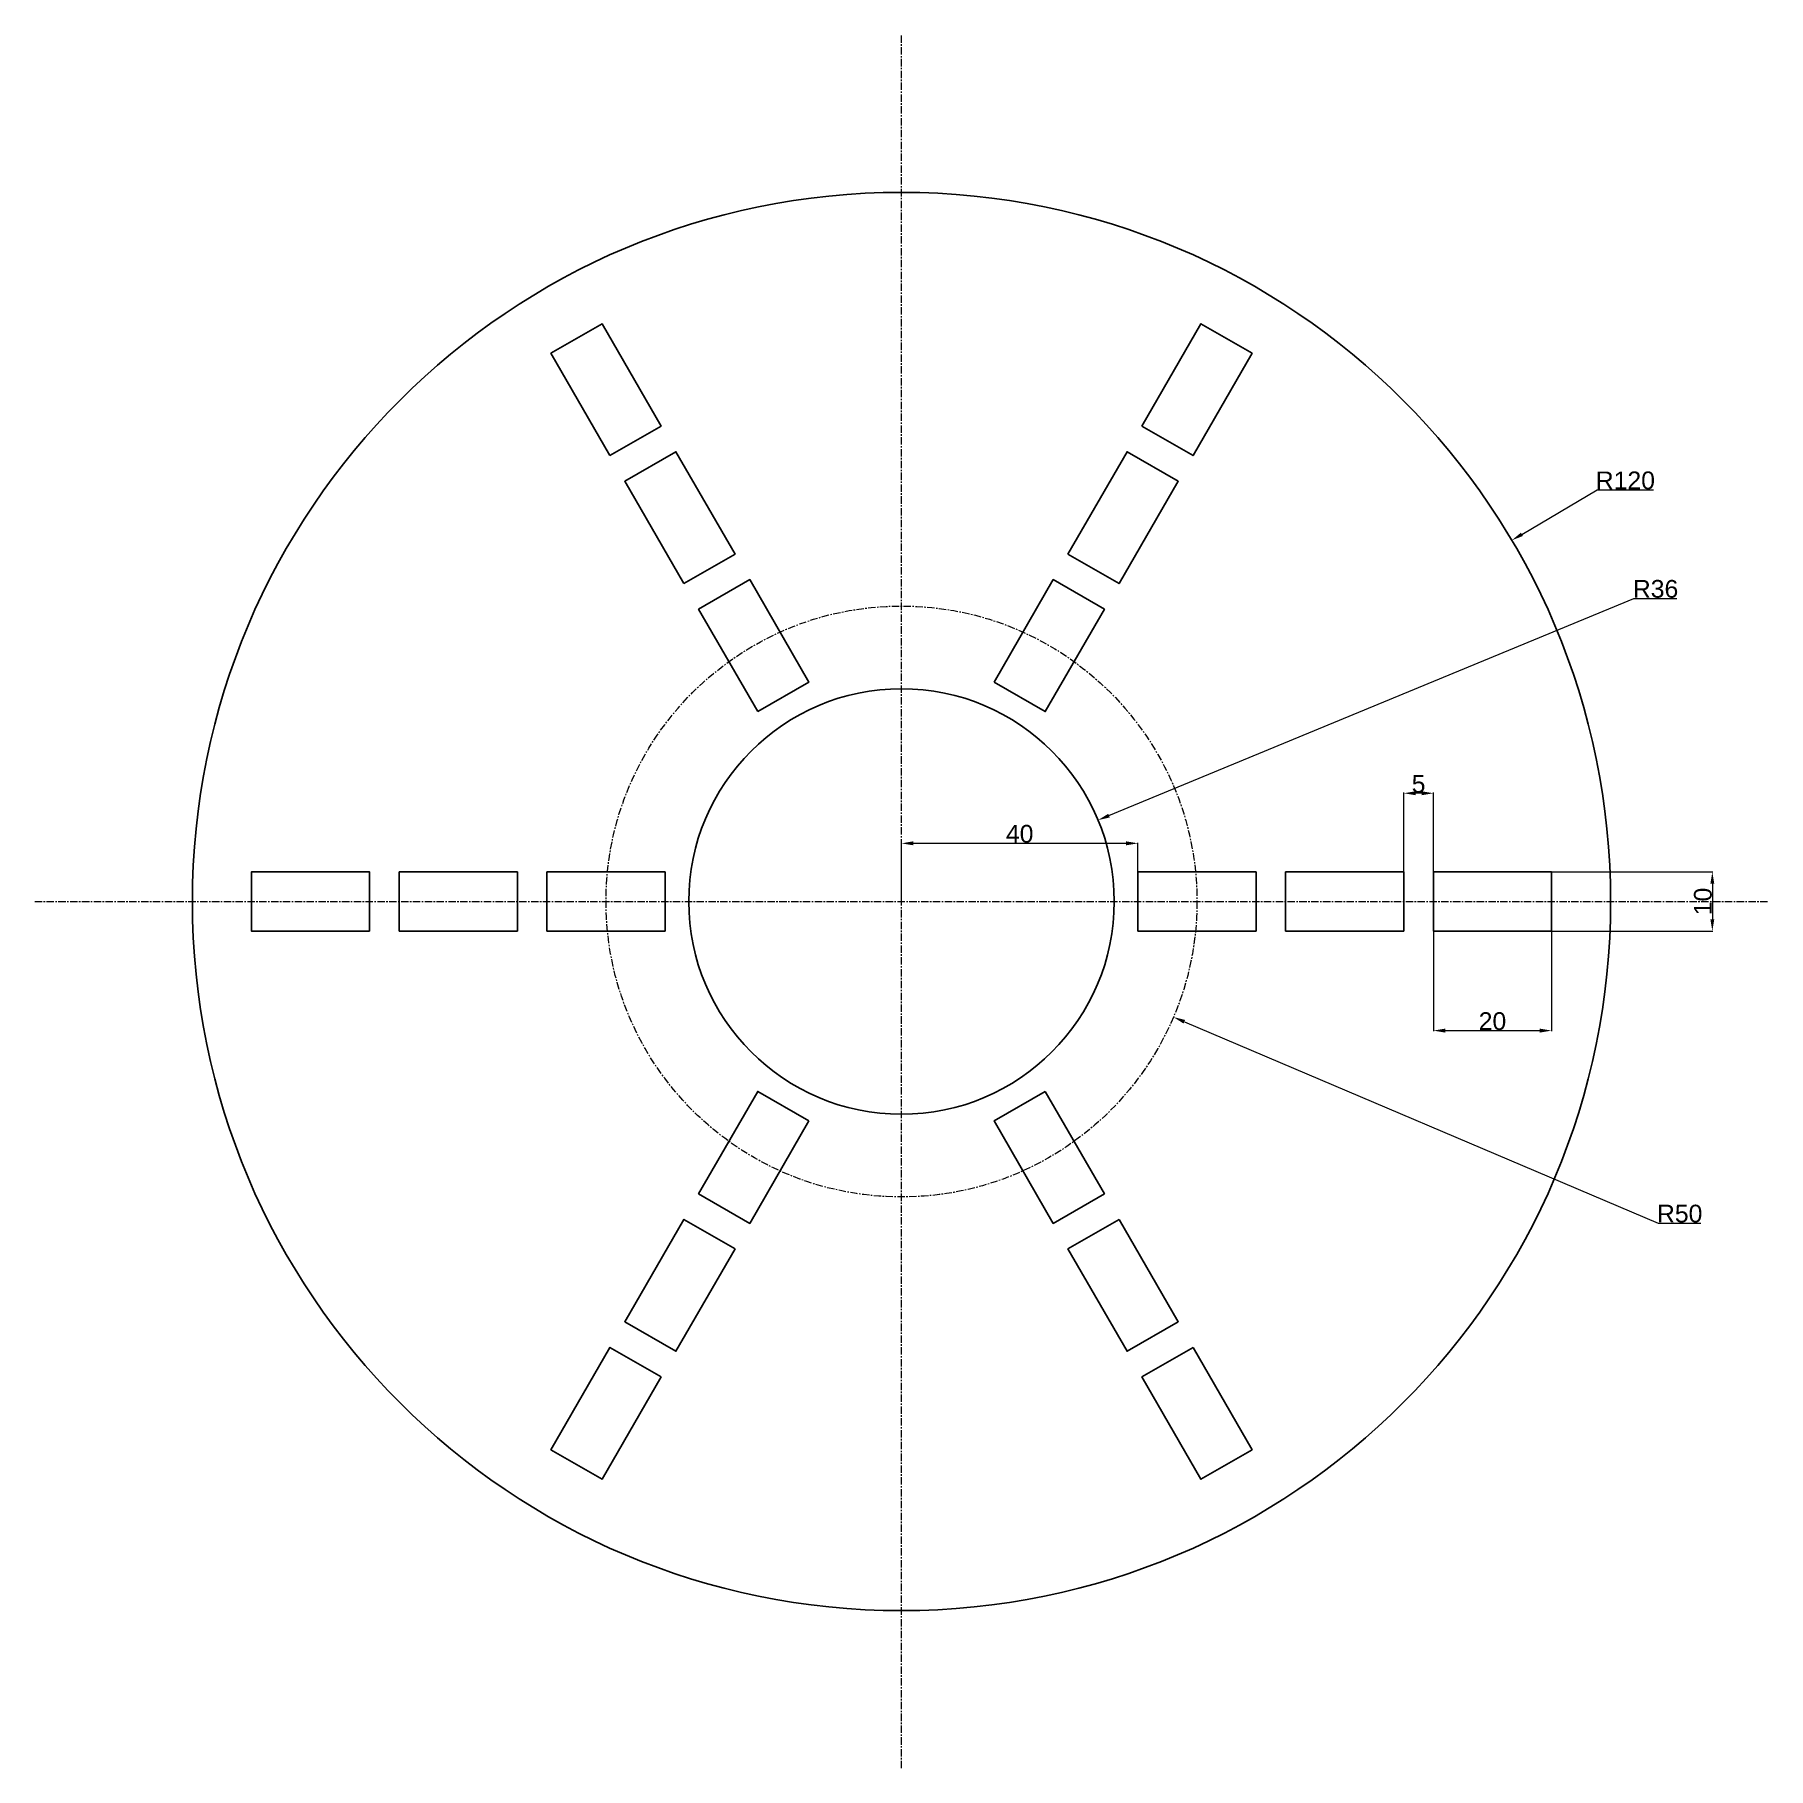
# Model space of a CAD drawing. Header units: millimetres. Extents: x -147 to 147, y -147 to 147.
import ezdxf

# ---------------------------------------------------------------- set-up
doc = ezdxf.new("R2010")
doc.units = ezdxf.units.MM
doc.header["$MEASUREMENT"] = 0
doc.linetypes.add('CENTER', pattern=[2, 1.25, -0.25, 0.25, -0.25])
doc.layers.add('AM_5', color=3, linetype='Continuous', lineweight=15)
doc.layers.add('AM_7', color=4, linetype='CENTER', lineweight=15)
doc.styles.get("Standard").update_dxf_attribs({"font": 'arial.ttf'})
doc.dimstyles.new('AM_ANSI$0', dxfattribs={"dimtxt": 3, "dimasz": 2, "dimexe": 0.1, "dimexo": 0.05, "dimgap": 0.06, "dimtad": 1, "dimtoh": 1, "dimdec": 3, "dimzin": 9, "dimdsep": 46, "dimtxsty": 'Standard', "dimcen": 0, "dimclrd": 256, "dimclre": 256, "dimclrt": 2, "dimadec": 0, "dimazin": 2, "dimtp": 0.1, "dimtm": 0.1, "dimtfac": 0.71, "dimtdec": 3, "dimtofl": 0, "dimtmove": 0, "dimatfit": 3, "dimfxl": 1, "dimtolj": 1, "dimtzin": 7, "dimlwd": -1, "dimlwe": -1, "dimarcsym": 1})
doc.dimstyles.new('AM_ANSI$4', dxfattribs={"dimtxt": 3, "dimasz": 2, "dimexe": 0.1, "dimexo": 0.05, "dimgap": 0.06, "dimtad": 1, "dimtoh": 1, "dimdec": 3, "dimzin": 9, "dimdsep": 46, "dimtxsty": 'Standard', "dimcen": 0, "dimclrd": 256, "dimclre": 256, "dimclrt": 2, "dimadec": 0, "dimazin": 2, "dimtp": 0.1, "dimtm": 0.1, "dimtfac": 0.71, "dimtdec": 3, "dimtofl": 0, "dimtmove": 0, "dimatfit": 0, "dimfxl": 1, "dimtolj": 1, "dimtzin": 7, "dimlwd": -1, "dimlwe": -1, "dimarcsym": 1})

# ---------------------------------------------------------------- blocks, each defined once
blk = doc.blocks.new('*D5')
at = {"layer": 'AM_5', "transparency": 16777216}
for p, q in [((110.05, 5), (137.31, 5)), ((137.21, 3), (137.21, -3)), ((110.05, -5), (137.31, -5))]:
    blk.add_line(p, q, dxfattribs=at)
for points in [[(136.87, 3), (137.54, 3), (137.21, 5)], [(136.87, -3), (137.54, -3), (137.21, -5)]]:
    blk.add_solid(points, dxfattribs=at)
at = {"layer": 'Defpoints', "color": 0, "transparency": 16777216}
for p in [(110, 5), (110, -5), (137.21, -5)]:
    blk.add_point(p, dxfattribs=at)
at = {"layer": 'AM_5', "color": 2, "transparency": 16777216, "insert": (135.62, 0), "char_height": 3, "attachment_point": 5, "rotation": 90}
blk.add_mtext('\\A1;10', dxfattribs=at)
blk = doc.blocks.new('*D6')
at = {"layer": 'AM_5', "transparency": 16777216}
for p, q in [((90, -5.05), (90, -21.95)), ((110, -5.05), (110, -21.95)), ((92, -21.85), (108, -21.85))]:
    blk.add_line(p, q, dxfattribs=at)
for points in [[(92, -21.51), (92, -22.18), (90, -21.85)], [(108, -21.51), (108, -22.18), (110, -21.85)]]:
    blk.add_solid(points, dxfattribs=at)
at = {"layer": 'Defpoints', "color": 0, "transparency": 16777216}
for p in [(90, -5), (110, -5), (110, -21.85)]:
    blk.add_point(p, dxfattribs=at)
at = {"layer": 'AM_5', "color": 2, "transparency": 16777216, "insert": (100, -20.26), "char_height": 3, "attachment_point": 5}
blk.add_mtext('\\A1;20', dxfattribs=at)
blk = doc.blocks.new('*D7')
at = {"layer": 'AM_5', "transparency": 16777216}
for p, q in [((85, 5.05), (85, 18.42)), ((88, 18.32), (87, 18.32)), ((90, 5.05), (90, 18.42))]:
    blk.add_line(p, q, dxfattribs=at)
for points in [[(87, 18.65), (87, 17.98), (85, 18.32)], [(88, 18.65), (88, 17.98), (90, 18.32)]]:
    blk.add_solid(points, dxfattribs=at)
at = {"layer": 'Defpoints', "color": 0, "transparency": 16777216}
for p in [(85, 18.32), (85, 5), (90, 5)]:
    blk.add_point(p, dxfattribs=at)
at = {"layer": 'AM_5', "color": 2, "transparency": 16777216, "insert": (87.5, 19.9), "char_height": 3, "attachment_point": 5}
blk.add_mtext('\\A1;5', dxfattribs=at)
blk = doc.blocks.new('*D8')
at = {"layer": 'AM_5', "transparency": 16777216}
for p, q in [((0, 0.05), (0, 9.94)), ((38, 9.84), (2, 9.84)), ((40, 5.05), (40, 9.94))]:
    blk.add_line(p, q, dxfattribs=at)
for points in [[(2, 10.18), (2, 9.51), (0, 9.84)], [(38, 10.18), (38, 9.51), (40, 9.84)]]:
    blk.add_solid(points, dxfattribs=at)
at = {"layer": 'Defpoints', "color": 0, "transparency": 16777216}
for p in [(0, 9.84), (40, 5), (0, 0)]:
    blk.add_point(p, dxfattribs=at)
at = {"layer": 'AM_5', "color": 2, "transparency": 16777216, "insert": (20, 11.44), "char_height": 3, "attachment_point": 5}
blk.add_mtext('\\A1;40', dxfattribs=at)
blk = doc.blocks.new('*D9')
at = {"layer": 'AM_5', "transparency": 16777216}
for p, q in [((104.99, 62.13), (117.69, 69.65)), ((117.69, 69.65), (127.24, 69.65))]:
    blk.add_line(p, q, dxfattribs=at)
blk.add_solid([(104.82, 62.42), (105.16, 61.85), (103.27, 61.12)], dxfattribs=at)
at = {"layer": 'Defpoints', "color": 0, "transparency": 16777216}
for p in [(103.27, 61.12), (0, 0)]:
    blk.add_point(p, dxfattribs=at)
at = {"layer": 'AM_5', "color": 2, "transparency": 16777216, "insert": (122.49, 71.24), "char_height": 3, "attachment_point": 5}
blk.add_mtext('\\A1;R120', dxfattribs=at)
blk = doc.blocks.new('*D10')
at = {"layer": 'AM_5', "transparency": 16777216}
for p, q in [((35.11, 14.53), (123.95, 51.29)), ((123.95, 51.29), (131.18, 51.29))]:
    blk.add_line(p, q, dxfattribs=at)
blk.add_solid([(34.98, 14.84), (35.24, 14.22), (33.26, 13.77)], dxfattribs=at)
at = {"layer": 'Defpoints', "color": 0, "transparency": 16777216}
for p in [(33.26, 13.77), (0, 0)]:
    blk.add_point(p, dxfattribs=at)
at = {"layer": 'AM_5', "color": 2, "transparency": 16777216, "insert": (127.6, 52.89), "char_height": 3, "attachment_point": 5}
blk.add_mtext('\\A1;R36', dxfattribs=at)
blk = doc.blocks.new('*D11')
at = {"layer": 'AM_5', "transparency": 16777216}
for p, q in [((47.86, -20.34), (128.04, -54.42)), ((128.04, -54.42), (135.26, -54.42))]:
    blk.add_line(p, q, dxfattribs=at)
blk.add_solid([(47.99, -20.04), (47.73, -20.65), (46.02, -19.56)], dxfattribs=at)
at = {"layer": 'Defpoints', "color": 0, "transparency": 16777216}
for p in [(0, 0), (46.02, -19.56)]:
    blk.add_point(p, dxfattribs=at)
at = {"layer": 'AM_5', "color": 2, "transparency": 16777216, "insert": (131.68, -52.83), "char_height": 3, "attachment_point": 5}
blk.add_mtext('\\A1;R50', dxfattribs=at)

msp = doc.modelspace()

# ---------------------------------------------------------------- linework, layer by layer
for points in [[(-49.3301, 75.4423), (-59.3301, 92.7628), (-50.6699, 97.7628), (-40.6699, 80.4423)], [(40.6699, 80.4423), (50.6699, 97.7628), (59.3301, 92.7628), (49.3301, 75.4423)], [(-36.8301, 53.7917), (-46.8301, 71.1122), (-38.1699, 76.1122), (-28.1699, 58.7917)], [(28.1699, 58.7917), (38.1699, 76.1122), (46.8301, 71.1122), (36.8301, 53.7917)], [(-24.3301, 32.141), (-34.3301, 49.4615), (-25.6699, 54.4615), (-15.6699, 37.141)], [(15.6699, 37.141), (25.6699, 54.4615), (34.3301, 49.4615), (24.3301, 32.141)], [(-90, -5), (-110, -5), (-110, 5), (-90, 5)], [(-65, -5), (-85, -5), (-85, 5), (-65, 5)], [(-40, -5), (-60, -5), (-60, 5), (-40, 5)], [(40, 5), (60, 5), (60, -5), (40, -5)], [(65, 5), (85, 5), (85, -5), (65, -5)], [(90, 5), (110, 5), (110, -5), (90, -5)], [(-15.6699, -37.141), (-25.6699, -54.4615), (-34.3301, -49.4615), (-24.3301, -32.141)], [(24.3301, -32.141), (34.3301, -49.4615), (25.6699, -54.4615), (15.6699, -37.141)], [(-28.1699, -58.7917), (-38.1699, -76.1122), (-46.8301, -71.1122), (-36.8301, -53.7917)], [(36.8301, -53.7917), (46.8301, -71.1122), (38.1699, -76.1122), (28.1699, -58.7917)], [(-40.6699, -80.4423), (-50.6699, -97.7628), (-59.3301, -92.7628), (-49.3301, -75.4423)], [(49.3301, -75.4423), (59.3301, -92.7628), (50.6699, -97.7628), (40.6699, -80.4423)]]:
    msp.add_lwpolyline(points, close=True)
for radius in [120, 36]:
    msp.add_circle((0, 0), radius)
at = {"layer": 'AM_7'}
for p, q in [((0, -146.681), (0, 146.681)), ((-146.681, 0), (146.681, 0))]:
    msp.add_line(p, q, dxfattribs=at)
msp.add_circle((0, 0), 50, dxfattribs=at)

# ---------------------------------------------------------------- dimensions: what is measured, and where the dimension line sits
at = {"layer": 'AM_5'}
dim = msp.add_radius_dim(center=(0, 0), mpoint=(103.2705, 61.1163), dimstyle='AM_ANSI$4', override={"dimpost": ''}, dxfattribs=at)
dim.commit()
dim.dimension.update_dxf_attribs({"geometry": '*D9', "text_midpoint": (122.4925, 69.6487), "dimtype": 164})
for mpoint, picture, middle in [((33.2644, 13.7651), '*D10', (127.5955, 51.2926)), ((46.0155, -19.5596), '*D11', (131.6778, -54.4247))]:
    dim = msp.add_radius_dim(center=(0, 0), mpoint=mpoint, dimstyle='AM_ANSI$4', dxfattribs=at)
    dim.commit()
    dim.dimension.update_dxf_attribs({"geometry": picture, "text_midpoint": middle, "dimtype": 164})
for base, p1, p2, picture, middle in [((85, 18.3177), (90, 5), (85, 5), '*D7', (87.5, 19.9033)), ((0, 9.8437), (40, 5), (0, 0), '*D8', (20, 11.4354)), ((110, -21.848), (90, -5), (110, -5), '*D6', (100, -20.2563))]:
    dim = msp.add_linear_dim(base=base, p1=p1, p2=p2, angle=0, dimstyle='AM_ANSI$0', dxfattribs=at)
    dim.commit()
    dim.dimension.update_dxf_attribs({"geometry": picture, "text_midpoint": middle})
dim = msp.add_linear_dim(base=(137.2075, -5), p1=(110, 5), p2=(110, -5), angle=90, dimstyle='AM_ANSI$0', override={"dimpost": ''}, dxfattribs=at)
dim.commit()
dim.dimension.update_dxf_attribs({"geometry": '*D5', "text_midpoint": (135.6158, 0)})

doc.saveas('drawing.dxf')
